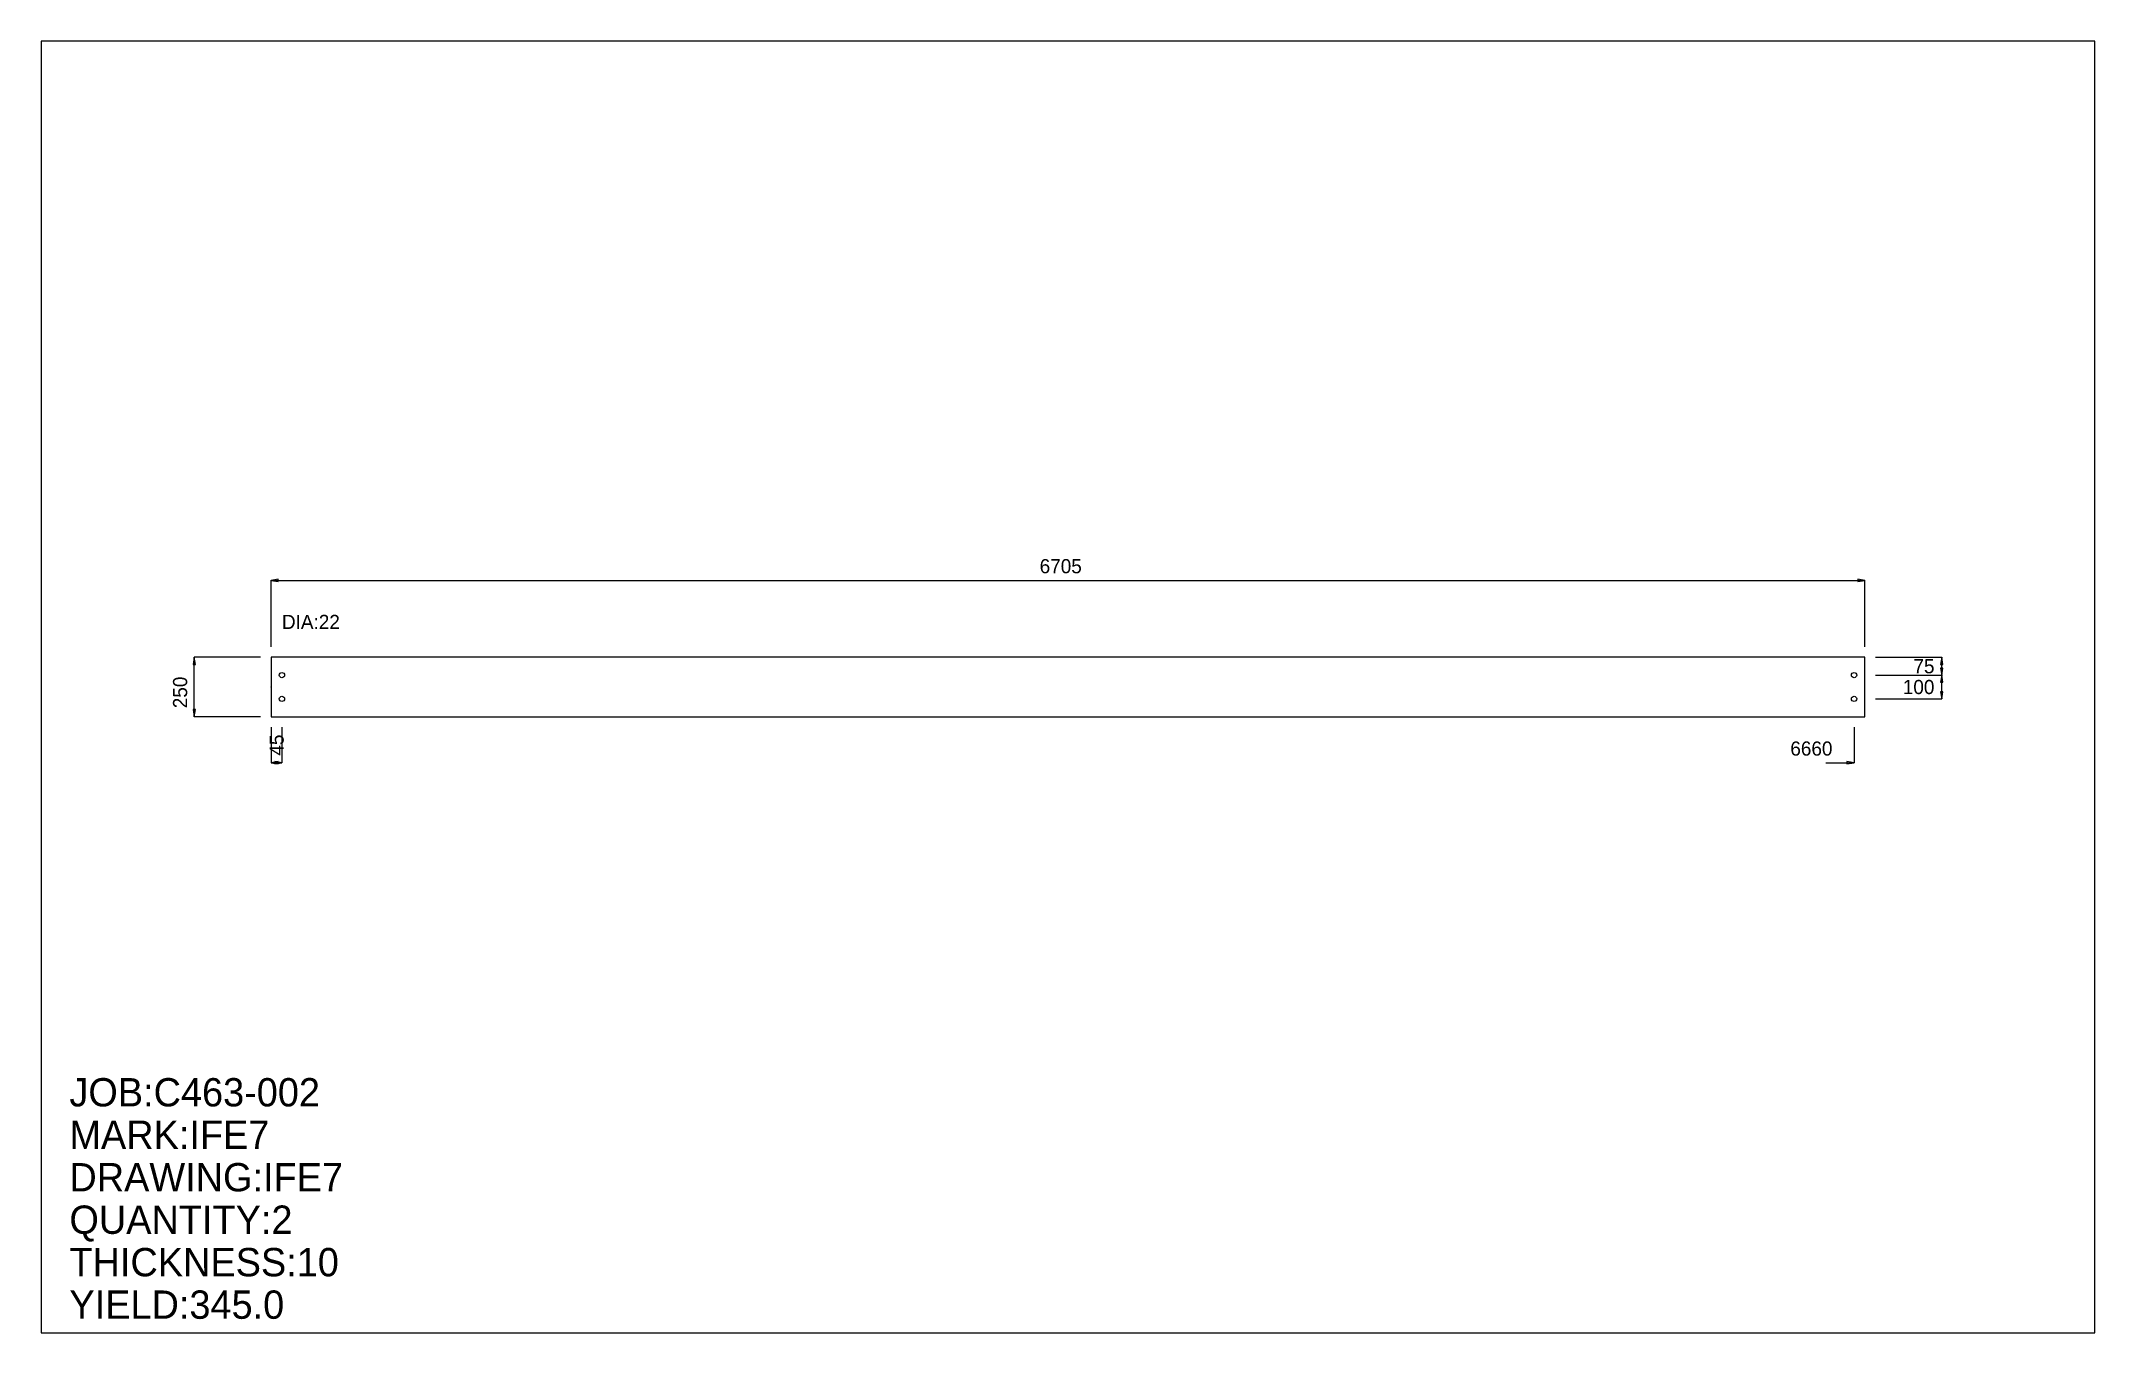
# Model space of a CAD drawing. Extents: x 0 to 8642, y 0 to 5439.
import ezdxf

# ---------------------------------------------------------------- set-up
doc = ezdxf.new("R2010")
doc.units = 0
doc.header["$LTSCALE"] = 0.125
for name, color, linetype in [('2', 7, 'CONTINUOUS'), ('3', 1, 'CONTINUOUS'), ('4', 1, 'CONTINUOUS'), ('5', 7, 'CONTINUOUS'), ('6', 4, 'CONTINUOUS')]:
    doc.layers.add(name, color=color, linetype=linetype)

# ---------------------------------------------------------------- blocks, each defined once
blk = doc.blocks.new('ARROW')
at = {"layer": '2', "linetype": 'CONTINUOUS'}
for p, q in [((0, 0), (-1, 0.166667)), ((-1, 0.166667), (-1, -0.166667)), ((-1, -0.166667), (0, 0))]:
    blk.add_line(p, q, dxfattribs=at)
blk = doc.blocks.new('PLATE')
at = {"layer": '3', "linetype": 'CONTINUOUS'}
for p, q in [((0, 0), (0, -250)), ((6705.001, 0), (0, 0)), ((6705.001, -250), (6705.001, 0)), ((0, -250), (6705.001, -250))]:
    blk.add_line(p, q, dxfattribs=at)
at = {"layer": '4', "linetype": 'CONTINUOUS'}
for centre in [(44.999001, -75), (6660, -75), (44.999001, -175), (6660, -175)]:
    blk.add_circle(centre, 11, dxfattribs=at)
at = {"layer": '5', "linetype": 'CONTINUOUS'}
for p, q in [((-0.1, -125), (0.1, -125)), ((0, -125.1), (0, -124.9))]:
    blk.add_line(p, q, dxfattribs=at)
blk.add_circle((0, -125), 0.1, dxfattribs=at)
at = {"layer": '6', "linetype": 'CONTINUOUS'}
for p, q in [((0, 44.700008), (0, 324.07507)), ((0, 324.02509), (6705.001, 324.02509)), ((6705.001, 44.700008), (6705.001, 324.07507)), ((-44.699989, 0.000003), (-324.07504, 0.000024)), ((-324.02509, -249.99998), (-324.02505, 0.000024)), ((6749.7012, -0.000003), (7029.0762, -0.000024)), ((6749.7012, -75), (7029.0762, -75.000023)), ((6749.7012, -75), (7029.0762, -75.000023)), ((7029.0264, -75.000023), (7029.0264, -0.000024)), ((7029.0264, -175.00002), (7029.0264, -75.000023)), ((-44.700008, -250), (-324.07507, -249.99998)), ((6749.7012, -175), (7029.0762, -175.00002)), ((0, -294.70001), (0, -443.70004)), ((44.999001, -294.70001), (44.999001, -443.70004)), ((6660, -294.70001), (6660, -443.70004)), ((0, -443.65005), (44.999001, -443.65005)), ((6540.7998, -443.65005), (6660, -443.65005))]:
    blk.add_line(p, q, dxfattribs=at)
at = {"layer": '6', "xscale": 29.800003, "yscale": 29.800003, "zscale": 29.800003}
for p, rotation in [((0, 324.02509), 180), ((-324.02505, 0.000024), 90), ((7029.0264, -0.000024), 90), ((7029.0264, -75.000023), 270), ((7029.0264, -75.000023), 90), ((7029.0264, -175.00002), 270), ((-324.02509, -249.99998), 270), ((0, -443.65005), 180)]:
    blk.add_blockref('ARROW', p, dxfattribs=dict(at, rotation=rotation))
for p in [(6705.001, 324.02509), (44.999001, -443.65005), (6660, -443.65005)]:
    blk.add_blockref('ARROW', p, dxfattribs=at)
at = {"layer": '5'}
blk.add_text('ZERO', height=0.015, dxfattribs=at).set_placement((0, -125))
at = {"layer": '6'}
for s, p in [('6705', (3233.3005, 353.82507)), ('DIA:22', (44.999001, 119.20001)), ('75', (6909.8262, -67.300018)), ('100', (6865.1265, -154.8)), ('6660', (6391.7998, -413.85004))]:
    blk.add_text(s, height=59.6, dxfattribs=at).set_placement(p)
for s, p in [('250', (-353.82507, -214.39999)), ('45', (52.299503, -413.85004))]:
    blk.add_text(s, height=59.6, rotation=90, dxfattribs=at).set_placement(p)

msp = doc.modelspace()

# ---------------------------------------------------------------- linework, layer by layer
at = {"layer": '5', "linetype": 'CONTINUOUS'}
for p, q in [((8642.002, 5438.501), (0, 5438.501)), ((0, 5438.501), (0, 0)), ((8642.002, 0), (8642.002, 5438.501)), ((0, 0), (8642.002, 0))]:
    msp.add_line(p, q, dxfattribs=at)

# ---------------------------------------------------------------- block references
at = {"layer": '2'}
msp.add_blockref('PLATE', (968.50049, 2844.2505), dxfattribs=at)

# ---------------------------------------------------------------- texts
at = {"layer": '5'}
for s, p in [('JOB:C463-002', (119.20001, 953.6001)), ('MARK:IFE7', (119.20001, 774.80005)), ('DRAWING:IFE7', (119.20001, 596.00006)), ('QUANTITY:2', (119.20001, 417.20004)), ('THICKNESS:10', (119.20001, 238.40002)), ('YIELD:345.0', (119.20001, 59.600006))]:
    msp.add_text(s, height=119.2, dxfattribs=at).set_placement(p)

doc.saveas('drawing.dxf')
